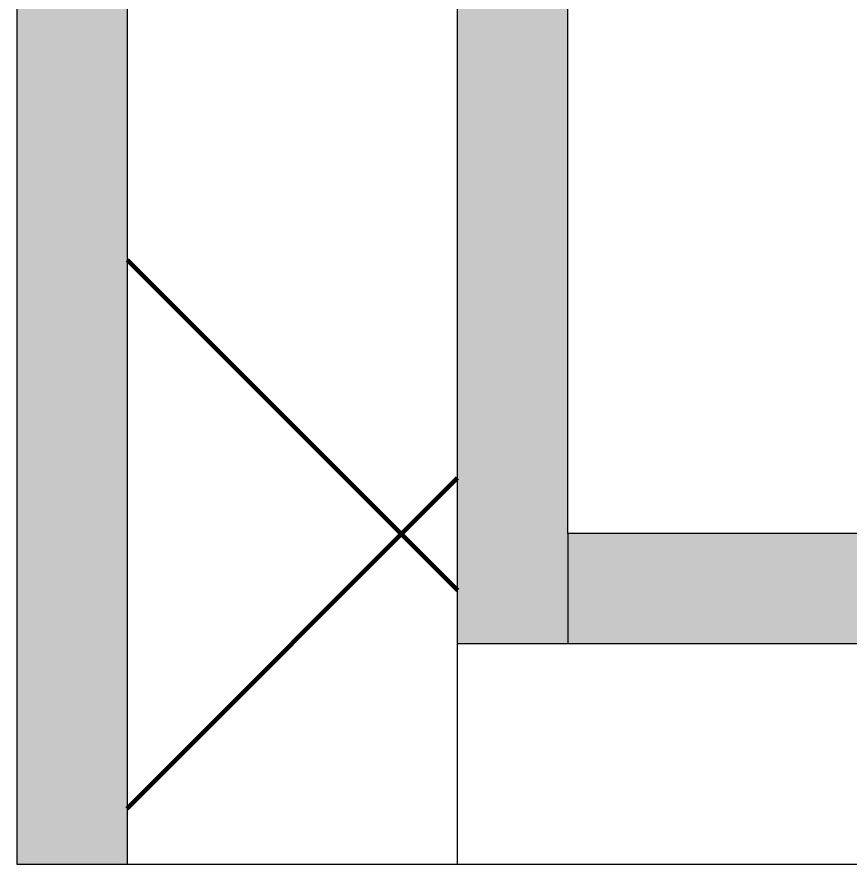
# Model space of a CAD drawing. Header units: millimetres. Extents: x -60946 to 138510, y -262288 to 24501.
# Drawn here: x -14290.6 to -14101.8, y -131792.8 to -131600.6 of the extents above; entities that cross this region are included whole.
import ezdxf

# ---------------------------------------------------------------- set-up
doc = ezdxf.new("R2010")
doc.units = ezdxf.units.MM
for name, color, linetype, lineweight in [('2)Тип-2', 3, 'Continuous', 60), ('2)Тип-5', 1, 'Continuous', 60), ('Размеры', 7, 'Continuous', 9), ('Стены внутренние', 7, 'Continuous', 18), ('Стены штриховка', 7, 'Continuous', 9)]:
    doc.layers.add(name, color=color, linetype=linetype, lineweight=lineweight)
doc.styles.add('GOST Common_3', font='', dxfattribs={"width": 0.9, "height": 200})
doc.styles.get('GOST Common_3').set_extended_font_data('GOST Common')
doc.dimstyles.new('ADSK_Основной_2_0_1', dxfattribs={"dimscale": 304.8, "dimtxt": 201.142999, "dimasz": 0.463911, "dimexe": 0.328084, "dimexo": 0.328084, "dimgap": 0.164042, "dimtad": 1, "dimdec": 3, "dimrnd": 0.001, "dimdsep": 46, "dimtxsty": 'GOST Common_3', "dimblk1": 'OBLIQUE', "dimblk2": 'OBLIQUE', "dimsah": 1, "dimcen": 0.09, "dimdle": 0.328084, "dimazin": 2, "dimtfac": 1, "dimtdec": 4, "dimtix": 1, "dimtmove": 1, "dimatfit": 3, "dimfxl": 1, "dimtvp": 1, "dimtolj": 1, "dimtzin": 0, "dimlwd": 20, "dimlwe": 20, "dimarcsym": 2})

# ---------------------------------------------------------------- blocks, each defined once
blk = doc.blocks.new('_Oblique')
at = {"color": 0, "linetype": 'ByBlock', "lineweight": -2}
blk.add_line((-0.5, -0.5), (0.5, 0.5), dxfattribs=at)
blk = doc.blocks.new('*D5351')
at = {"layer": 'Defpoints', "color": 0, "transparency": 16777216}
for p in [(-14165.64, -131353.6), (-12890.64, -131453.58), (-12890.64, -131717.78)]:
    blk.add_point(p, dxfattribs=at)
at = {"layer": 'Размеры', "color": 0, "lineweight": 20, "transparency": 16777216}
for p, q in [((-12890.64, -131617.78), (-12890.64, -131353.58)), ((-14265.64, -131453.58), (-12790.64, -131453.58)), ((-14165.64, -131453.6), (-14165.64, -131553.58))]:
    blk.add_line(p, q, dxfattribs=at)
at = {"layer": 'Размеры', "color": 0, "lineweight": 20, "transparency": 16777216, "xscale": 141.4, "yscale": 141.4, "zscale": 141.4, "rotation": 180}
blk.add_blockref('_Oblique', (-14165.64, -131453.58), dxfattribs=at)
at = {"layer": 'Размеры', "color": 0, "lineweight": 20, "transparency": 16777216, "xscale": 141.4, "yscale": 141.4, "zscale": 141.4}
blk.add_blockref('_Oblique', (-12890.64, -131453.58), dxfattribs=at)
at = {"layer": 'Размеры', "color": 0, "lineweight": 9, "transparency": 16777216, "insert": (-13528.14, -131303.58), "char_height": 200, "width": 560.473, "attachment_point": 5, "style": 'GOST Common_3'}
blk.add_mtext('\\A1;1275', dxfattribs=at)

msp = doc.modelspace()

# ---------------------------------------------------------------- hatches: boundary and pattern name
at = {"layer": '2)Тип-2'}
h = msp.add_hatch(color=256, dxfattribs=at)
h.paths.add_polyline_path([(-14265.6385, -131792.7816), (-14265.6385, -131592.7816), (-14290.6385, -131592.7816), (-14290.6385, -131792.7816)])
h.paths.add_polyline_path([(-14290.6385, -131542.7816), (-14265.6385, -131542.7816), (-14265.6385, -129167.7816), (-14165.6385, -129167.7816), (-14165.6385, -129142.7816), (-14290.6385, -129142.7816), (-14290.6385, -131517.7816)])
h.paths.add_polyline_path([(-14165.6385, -127942.7816), (-14165.6385, -127917.7816), (-14265.6385, -127917.7816), (-14265.6385, -126842.7816), (-14290.6385, -126842.7816), (-14290.6385, -127942.7816)])
h = msp.add_hatch(dxfattribs=at)
h.set_pattern_fill('FP_4', color=256, style=0, pattern_type=2)
h.set_pattern_definition([(45, (9.36, -150597.75), (-106.066, 106.066), []), (135, (9.36, -150597.75), (-106.066, -106.066), [])])
h.paths.add_polyline_path([(-14265.6385, -131792.7816), (-14190.6385, -131792.7816), (-14190.6385, -129167.7816), (-14265.6385, -129167.7816), (-14265.6385, -131592.7816)])
h.paths.add_polyline_path([(-14190.6385, -127917.7816), (-14190.6385, -126842.7816), (-14265.6385, -126842.7816), (-14265.6385, -127917.7816)])
h = msp.add_hatch(color=256, dxfattribs=at)
h.paths.add_polyline_path([(-14165.6385, -131742.7816), (-14165.6385, -129167.7816), (-14190.6385, -129167.7816), (-14190.6385, -131742.7816)])
h.paths.add_polyline_path([(-14190.6385, -127917.7816), (-14165.6385, -127917.7816), (-14165.6385, -126842.7816), (-14190.6385, -126842.7816), (-14190.6385, -127259.3171)])
at = {"layer": '2)Тип-5', "true_color": 0xd50000}
msp.add_hatch(color=12, dxfattribs=at).paths.add_polyline_path([(-12890.6385, -131742.7816), (-12890.6385, -131717.7816), (-14165.6385, -131717.7816), (-14165.6385, -131742.7816), (-12915.6385, -131742.7816)])
h = msp.add_hatch(dxfattribs=at)
h.set_pattern_fill('FP_7', color=12, style=0, pattern_type=2)
h.set_pattern_definition([(0, (9.36, -150597.75), (111.125, 111.125), [55.562, -166.687]), (90, (37.14, -150625.53), (-111.125, 111.125), [55.562, -166.687])])
h.paths.add_polyline_path([(-12990.6385, -131792.7816), (-12915.6385, -131792.7816), (-12915.6385, -131742.7816), (-14190.6385, -131742.7816), (-14190.6385, -131792.7816), (-13015.6385, -131792.7816)])

# ---------------------------------------------------------------- linework, layer by layer
at = {"layer": 'Стены внутренние', "lineweight": 5}
for p, q in [((-14165.6385, -131717.7816), (-14165.6385, -129142.7816)), ((-14290.6385, -131592.7816), (-14290.6385, -131792.7816)), ((-12890.6385, -131717.7816), (-14165.6385, -131717.7816)), ((-14290.6385, -131792.7816), (-13015.6385, -131792.7816))]:
    msp.add_line(p, q, dxfattribs=at)
at = {"layer": 'Стены штриховка', "lineweight": 9}
for p, q in [((-14265.6385, -129167.7816), (-14265.6385, -131792.7816)), ((-14190.6385, -131792.7816), (-14190.6385, -129167.7816)), ((-14165.6385, -131717.7816), (-14165.6385, -131742.7816)), ((-12890.6385, -131742.7816), (-14190.6385, -131742.7816))]:
    msp.add_line(p, q, dxfattribs=at)

# ---------------------------------------------------------------- dimensions: what is measured, and where the dimension line sits
at = {"layer": 'Размеры', "lineweight": 9}
dim = msp.add_linear_dim(base=(-12890.6385, -131453.5806), p1=(-14165.6385, -131353.5957), p2=(-12890.6385, -131717.7816), dimstyle='ADSK_Основной_2_0_1', override={"dimpost": '<>', "dimfxl": 1325.992617}, dxfattribs=at)
dim.commit()
dim.dimension.update_dxf_attribs({"geometry": '*D5351', "text_midpoint": (-13528.1385, -131303.5806)})

doc.saveas('drawing.dxf')
